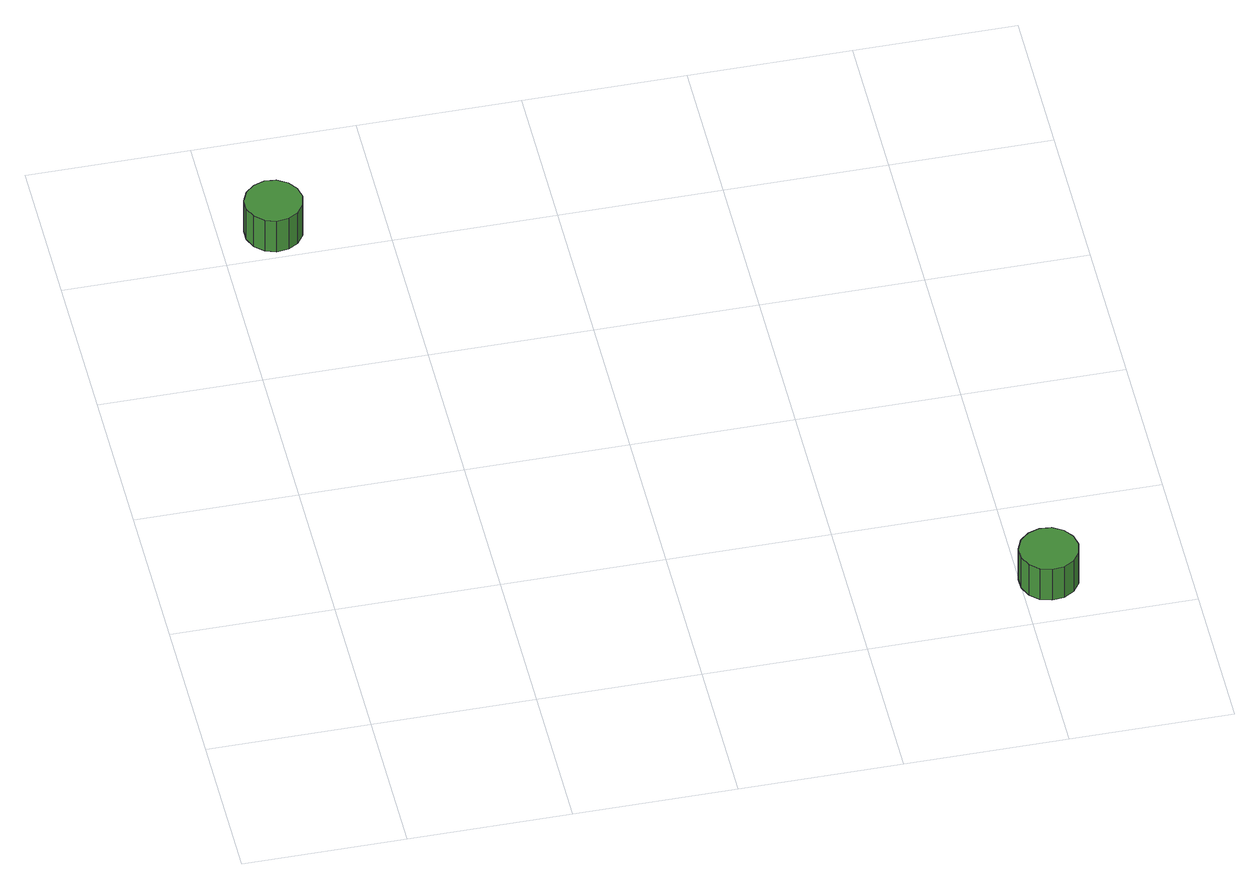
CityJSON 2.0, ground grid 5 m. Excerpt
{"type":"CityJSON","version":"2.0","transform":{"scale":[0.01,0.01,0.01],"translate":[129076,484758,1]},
"CityObjects":{
"tree1":{"type":"SolitaryVegetationObject","attributes":{"function":"something"},"geometry":[{"type":"MultiSurface","lod":"1","boundaries":[[[0,1,2,3,4,5,6,7,8,9,10,11,12,13,14]],[[15,16,17,18,19,20,21,22,23,24,25,26,27,28,29]],[[0,29,28,1]],[[1,28,27,2]],[[2,27,26,3]],[[3,26,25,4]],[[4,25,24,5]],[[5,24,23,6]],[[6,23,22,7]],[[7,22,21,8]],[[8,21,20,9]],[[9,20,19,10]],[[10,19,18,11]],[[11,18,17,12]],[[12,17,16,13]],[[13,16,15,14]],[[14,15,29,0]]]}]},
"tree2":{"type":"SolitaryVegetationObject","attributes":{"function":"something"},"geometry":[{"type":"MultiSurface","lod":"1","boundaries":[[[30,31,32,33,34,35,36,37,38,39,40,41,42,43,44]],[[45,46,47,48,49,50,51,52,53,54,55,56,57,58,59]],[[30,59,58,31]],[[31,58,57,32]],[[32,57,56,33]],[[33,56,55,34]],[[34,55,54,35]],[[35,54,53,36]],[[36,53,52,37]],[[37,52,51,38]],[[38,51,50,39]],[[39,50,49,40]],[[40,49,48,41]],[[41,48,47,42]],[[42,47,46,43]],[[43,46,45,44]],[[44,45,59,30]]]}]}
},
"vertices":[
[249,2090,158],[241,2126,158],[220,2155,158],[188,2174,158],[152,2178,158],[117,2166,158],[90,2142,158],[75,2108,158],[75,2072,158],[90,2038,158],[117,2014,158],[152,2002,158],[188,2006,158],[220,2024,158],[241,2054,158],[241,2054,33],[220,2024,33],[188,2006,33],[152,2002,33],[117,2014,33],[90,2038,33],[75,2072,33],[75,2108,33],[90,2142,33],[117,2166,33],[152,2178,33],[188,2174,33],[220,2155,33],[241,2126,33],[249,2090,33],
[2176,177,136],[2168,214,136],[2146,244,136],[2114,263,136],[2077,267,136],[2041,255,136],[2013,230,136],[1998,196,136],[1998,159,136],[2013,124,136],[2041,99,136],[2077,88,136],[2114,92,136],[2146,110,136],[2168,141,136],[2168,141,11],[2146,110,11],[2114,92,11],[2077,88,11],[2041,99,11],[2013,124,11],[1998,159,11],[1998,196,11],[2013,230,11],[2041,255,11],[2077,267,11],[2114,263,11],[2146,244,11],[2168,214,11],[2176,177,11]
]}
